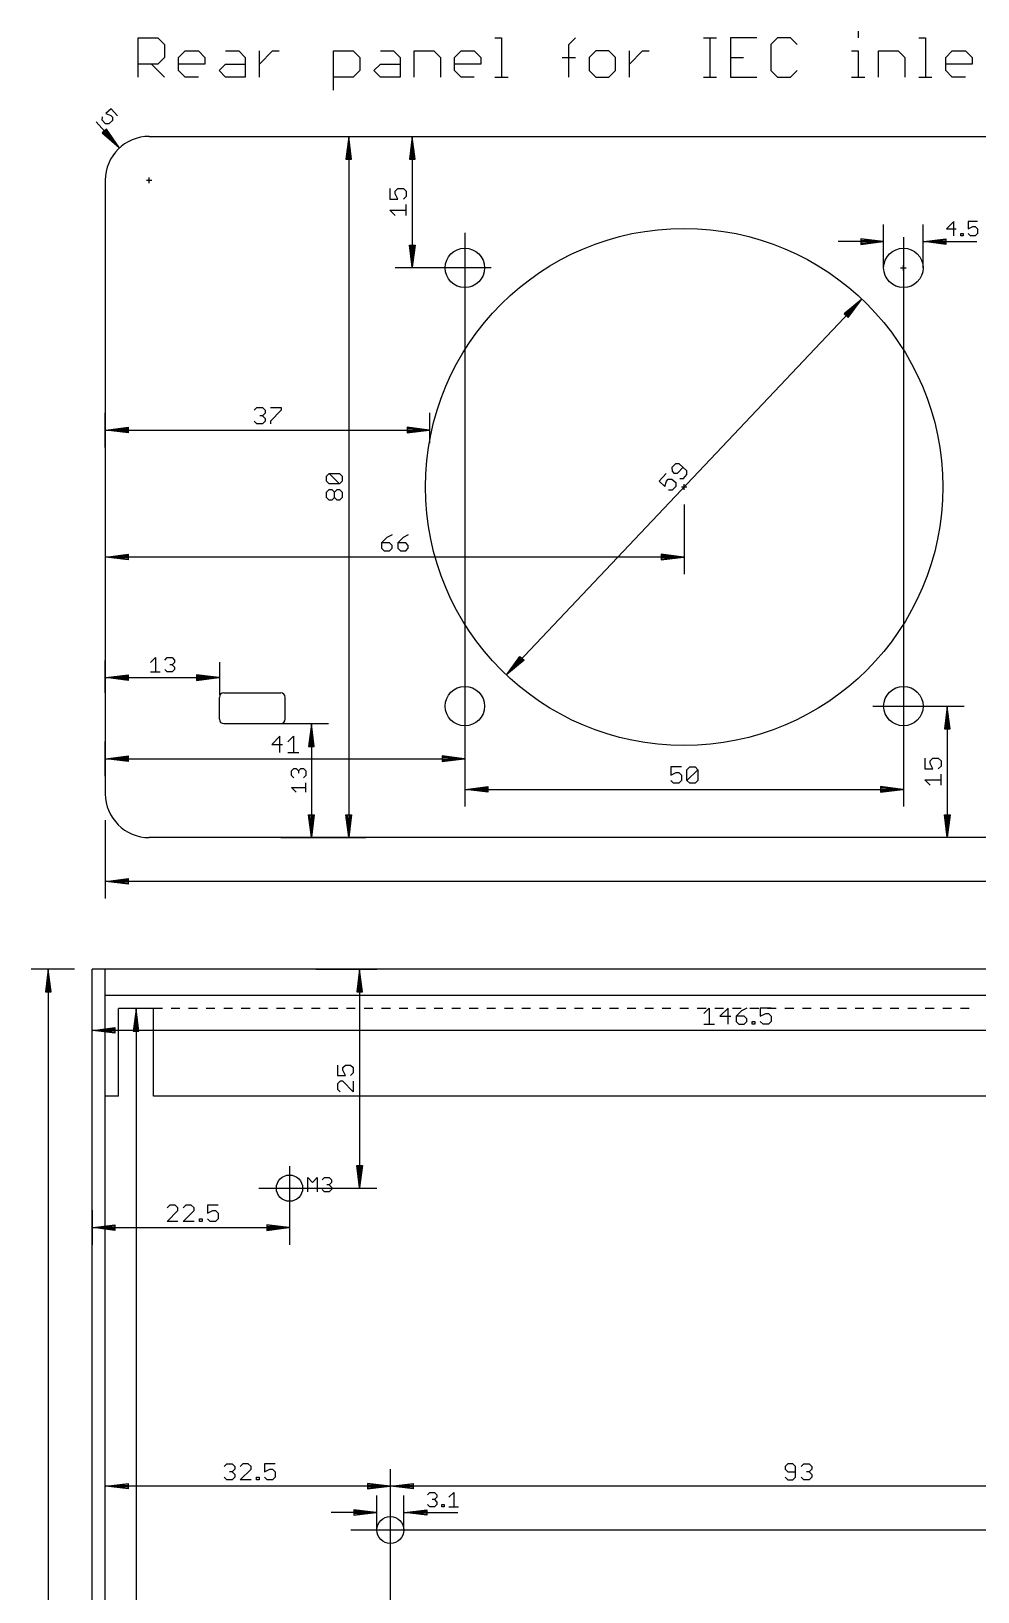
# Model space of a CAD drawing. Extents: x -16 to 648, y -52 to 442.
# Drawn here: x -8.4 to 99.5, y 263.9 to 442 of the extents above; entities that cross this region are included whole.
import ezdxf

# ---------------------------------------------------------------- set-up
doc = ezdxf.new("R2010")
doc.units = 0
for name, color, linetype in [('138', 213, 'CONTINUOUS'), ('140', 1, 'CONTINUOUS'), ('20', 7, 'CONTINUOUS'), ('47', 2, 'CONTINUOUS')]:
    doc.layers.add(name, color=color, linetype=linetype)

msp = doc.modelspace()

# ---------------------------------------------------------------- linework, layer by layer
at = {"layer": '138'}
msp.add_circle((32.5, 271), 1.55, dxfattribs=at)
at = {"layer": '140'}
msp.add_circle((21, 310), 1.5, dxfattribs=at)
at = {"layer": '20'}
for p, q in [((5, 430), (285, 430)), ((0, 425), (0, 355)), ((13, 363.5), (13, 366)), ((13.5, 366.5), (20, 366.5)), ((20.5, 363.5), (20.5, 366)), ((13.5, 363), (20, 363)), ((285, 350), (5, 350)), ((-1.5, 97), (-1.5, 335)), ((0, 335), (-1.5, 335)), ((0, 111.5), (0, 335)), ((290, 335), (0, 335)), ((290, 332), (0, 332)), ((5.5, 330.5), (1.5, 330.5)), ((1.5, 320.5), (1.5, 330.5)), ((5.5, 320.5), (5.5, 330.5)), ((6.5, 330.5), (5.5, 330.5)), ((8.5, 330.5), (7.5, 330.5)), ((10.5, 330.5), (9.5, 330.5)), ((12.5, 330.5), (11.5, 330.5)), ((14.5, 330.5), (13.5, 330.5)), ((16.5, 330.5), (15.5, 330.5)), ((18.5, 330.5), (17.5, 330.5)), ((20.5, 330.5), (19.5, 330.5)), ((22.5, 330.5), (21.5, 330.5)), ((24.5, 330.5), (23.5, 330.5)), ((26.5, 330.5), (25.5, 330.5)), ((28.5, 330.5), (27.5, 330.5)), ((30.5, 330.5), (29.5, 330.5)), ((32.5, 330.5), (31.5, 330.5)), ((34.5, 330.5), (33.5, 330.5)), ((36.5, 330.5), (35.5, 330.5)), ((38.5, 330.5), (37.5, 330.5)), ((40.5, 330.5), (39.5, 330.5)), ((42.5, 330.5), (41.5, 330.5)), ((44.5, 330.5), (43.5, 330.5)), ((46.5, 330.5), (45.5, 330.5)), ((48.5, 330.5), (47.5, 330.5)), ((50.5, 330.5), (49.5, 330.5)), ((52.5, 330.5), (51.5, 330.5)), ((54.5, 330.5), (53.5, 330.5)), ((56.5, 330.5), (55.5, 330.5)), ((58.5, 330.5), (57.5, 330.5)), ((60.5, 330.5), (59.5, 330.5)), ((62.5, 330.5), (61.5, 330.5)), ((64.5, 330.5), (63.5, 330.5)), ((66.5, 330.5), (65.5, 330.5)), ((68.5, 330.5), (67.5, 330.5)), ((70.5, 330.5), (69.5, 330.5)), ((72.5, 330.5), (71.5, 330.5)), ((74.5, 330.5), (73.5, 330.5)), ((76.5, 330.5), (75.5, 330.5)), ((78.5, 330.5), (77.5, 330.5)), ((80.5, 330.5), (79.5, 330.5)), ((82.5, 330.5), (81.5, 330.5)), ((84.5, 330.5), (83.5, 330.5)), ((86.5, 330.5), (85.5, 330.5)), ((88.5, 330.5), (87.5, 330.5)), ((90.5, 330.5), (89.5, 330.5)), ((92.5, 330.5), (91.5, 330.5)), ((94.5, 330.5), (93.5, 330.5)), ((96.5, 330.5), (95.5, 330.5)), ((98.5, 330.5), (97.5, 330.5)), ((1.5, 320.5), (0, 320.5)), ((284.5, 320.5), (5.5, 320.5))]:
    msp.add_line(p, q, dxfattribs=at)
for centre, radius in [((66, 390), 29.5), ((41, 415), 2.25), ((91, 415), 2.25), ((41, 365), 2.25), ((91, 365), 2.25)]:
    msp.add_circle(centre, radius, dxfattribs=at)
for centre, radius, start, end in [((5, 425), 5, 90, 180), ((13.5, 366), 0.5, 90, 180), ((20, 366), 0.5, 0, 90), ((13.5, 363.5), 0.5, 180, 270), ((20, 363.5), 0.5, 270, 0), ((5, 355), 5, 180, 270)]:
    msp.add_arc(centre, radius, start, end, dxfattribs=at)
at = {"layer": '47'}
for p, q in [((85.8395, 441.9991), (85.8395, 441.2498)), ((3.754, 436.754), (3.754, 441.2498)), ((3.754, 441.2498), (6.0019, 441.2498)), ((6.0019, 441.2498), (6.7512, 440.5005)), ((6.7512, 440.5005), (6.7512, 439.0019)), ((44.4221, 441.2498), (45.1714, 441.2498)), ((45.1714, 441.2498), (45.1714, 436.754)), ((52.8446, 440.5005), (53.5939, 441.2498)), ((52.8446, 436.754), (52.8446, 440.5005)), ((68.2091, 441.2498), (69.7077, 441.2498)), ((68.9584, 436.754), (68.9584, 441.2498)), ((74.2756, 441.2498), (71.2784, 441.2498)), ((71.2784, 441.2498), (71.2784, 436.754)), ((76.6316, 441.2498), (75.8823, 440.5005)), ((75.8823, 440.5005), (75.8823, 437.5033)), ((78.1302, 441.2498), (76.6316, 441.2498)), ((78.8795, 440.5005), (78.1302, 441.2498)), ((92.7634, 441.2498), (93.5127, 441.2498)), ((93.5127, 441.2498), (93.5127, 436.754)), ((6.0019, 438.2526), (3.754, 438.2526)), ((5.2526, 438.2526), (6.7512, 436.754)), ((6.7512, 439.0019), (6.0019, 438.2526)), ((8.3579, 439.0019), (9.1072, 439.7512)), ((8.3579, 437.5033), (8.3579, 439.0019)), ((11.3552, 438.2526), (8.3579, 438.2526)), ((9.1072, 439.7512), (10.6059, 439.7512)), ((10.6059, 439.7512), (11.3552, 439.0019)), ((11.3552, 439.0019), (11.3552, 438.2526)), ((12.9619, 437.5033), (13.7112, 438.2526)), ((13.7112, 439.7512), (15.2098, 439.7512)), ((13.7112, 438.2526), (15.9591, 438.2526)), ((15.2098, 439.7512), (15.9591, 439.0019)), ((15.9591, 439.0019), (15.9591, 436.754)), ((17.5658, 436.754), (17.5658, 439.7512)), ((17.5658, 438.2526), (19.0644, 439.7512)), ((19.0644, 439.7512), (19.8137, 439.7512)), ((26.0063, 435.2554), (26.0063, 439.7512)), ((26.0063, 439.7512), (28.2543, 439.7512)), ((28.2543, 439.7512), (29.0036, 439.0019)), ((29.0036, 439.0019), (29.0036, 437.5033)), ((30.6103, 437.5033), (31.3596, 438.2526)), ((31.3596, 439.7512), (32.8582, 439.7512)), ((31.3596, 438.2526), (33.6075, 438.2526)), ((32.8582, 439.7512), (33.6075, 439.0019)), ((33.6075, 439.0019), (33.6075, 436.754)), ((35.2142, 436.754), (35.2142, 439.7512)), ((35.2142, 439.7512), (37.4621, 439.7512)), ((37.4621, 439.7512), (38.2114, 439.0019)), ((38.2114, 439.0019), (38.2114, 436.754)), ((39.8182, 439.0019), (40.5675, 439.7512)), ((39.8182, 437.5033), (39.8182, 439.0019)), ((42.8154, 438.2526), (39.8182, 438.2526)), ((40.5675, 439.7512), (42.0661, 439.7512)), ((42.0661, 439.7512), (42.8154, 439.0019)), ((42.8154, 439.0019), (42.8154, 438.2526)), ((52.0953, 439.0019), (53.5939, 439.0019)), ((55.9139, 439.7512), (55.1646, 439.0019)), ((55.1646, 439.0019), (55.1646, 437.5033)), ((57.4125, 439.7512), (55.9139, 439.7512)), ((58.1618, 439.0019), (57.4125, 439.7512)), ((58.1618, 437.5033), (58.1618, 439.0019)), ((59.7685, 436.754), (59.7685, 439.7512)), ((59.7685, 438.2526), (61.2671, 439.7512)), ((61.2671, 439.7512), (62.0164, 439.7512)), ((71.2784, 439.0019), (72.777, 439.0019)), ((85.0902, 439.7512), (85.8395, 439.7512)), ((85.8395, 439.7512), (85.8395, 436.754)), ((88.1595, 436.754), (88.1595, 439.7512)), ((88.1595, 439.7512), (90.4074, 439.7512)), ((90.4074, 439.7512), (91.1567, 439.0019)), ((91.1567, 439.0019), (91.1567, 436.754)), ((95.8327, 439.0019), (96.582, 439.7512)), ((95.8327, 437.5033), (95.8327, 439.0019)), ((98.8299, 438.2526), (95.8327, 438.2526)), ((96.582, 439.7512), (98.0806, 439.7512)), ((98.0806, 439.7512), (98.8299, 439.0019)), ((98.8299, 439.0019), (98.8299, 438.2526)), ((9.1072, 436.754), (8.3579, 437.5033)), ((10.6059, 436.754), (9.1072, 436.754)), ((13.7112, 436.754), (12.9619, 437.5033)), ((15.9591, 436.754), (13.7112, 436.754)), ((28.2543, 436.754), (26.0063, 436.754)), ((29.0036, 437.5033), (28.2543, 436.754)), ((31.3596, 436.754), (30.6103, 437.5033)), ((33.6075, 436.754), (31.3596, 436.754)), ((40.5675, 436.754), (39.8182, 437.5033)), ((42.0661, 436.754), (40.5675, 436.754)), ((44.4221, 436.754), (45.9207, 436.754)), ((55.1646, 437.5033), (55.9139, 436.754)), ((55.9139, 436.754), (57.4125, 436.754)), ((57.4125, 436.754), (58.1618, 437.5033)), ((68.2091, 436.754), (69.7077, 436.754)), ((71.2784, 436.754), (74.2756, 436.754)), ((75.8823, 437.5033), (76.6316, 436.754)), ((76.6316, 436.754), (78.1302, 436.754)), ((78.1302, 436.754), (78.8795, 437.5033)), ((85.0902, 436.754), (86.5888, 436.754)), ((92.7634, 436.754), (94.262, 436.754)), ((96.582, 436.754), (95.8327, 437.5033)), ((98.0806, 436.754), (96.582, 436.754)), ((0.6751, 433.1434), (0.0735, 432.5959)), ((1.4051, 432.3412), (0.6751, 433.1434)), ((1.5929, 428.7478), (-1.061, 431.6671)), ((-0.3457, 431.8479), (-0.3277, 432.2309)), ((0.0193, 431.4468), (-0.3457, 431.8479)), ((0.4023, 431.4287), (0.0193, 431.4468)), ((0.0735, 432.5959), (0.639, 432.3773)), ((0.8034, 431.7937), (0.4023, 431.4287)), ((0.639, 432.3773), (0.8215, 432.1768)), ((0.8215, 432.1768), (0.8034, 431.7937)), ((0.1239, 430.8383), (-0.3485, 430.4088)), ((-0.3485, 430.4088), (1.5929, 428.7478)), ((-0.3047, 430.4487), (1.5929, 428.7478)), ((-0.2085, 430.5361), (1.5929, 428.7478)), ((1.5929, 428.7478), (-0.0161, 430.711)), ((1.5929, 428.7478), (0.0801, 430.7984)), ((1.5929, 428.7478), (0.1239, 430.8383)), ((19.5, 430), (29.7, 430)), ((27.75, 429.935), (27.4308, 427.4)), ((27.75, 429.935), (27.49, 427.4)), ((27.75, 429.935), (27.62, 427.4)), ((27.75, 429.935), (27.75, 350.065)), ((28.0692, 427.4), (27.75, 429.935)), ((27.88, 427.4), (27.75, 429.935)), ((28.01, 427.4), (27.75, 429.935)), ((32, 430), (36.95, 430)), ((35, 429.935), (34.6808, 427.4)), ((35, 429.935), (34.74, 427.4)), ((35, 429.935), (34.87, 427.4)), ((35, 429.935), (35, 415.065)), ((35.3192, 427.4), (35, 429.935)), ((35.13, 427.4), (35, 429.935)), ((35.26, 427.4), (35, 429.935)), ((27.4308, 427.4), (28.0692, 427.4)), ((34.6808, 427.4), (35.3192, 427.4)), ((4.6808, 425), (5.3192, 425)), ((5, 424.6808), (5, 425.3192)), ((32.4446, 424.0573), (32.4446, 422.8245)), ((33.061, 423.7491), (33.3692, 424.0573)), ((33.3692, 424.0573), (33.9856, 424.0573)), ((33.9856, 424.0573), (34.2938, 423.7491)), ((32.4446, 422.8245), (33.3692, 422.8245)), ((33.061, 423.4409), (33.061, 423.7491)), ((33.3692, 422.8245), (33.061, 423.4409)), ((34.2938, 423.1327), (33.9856, 422.8245)), ((34.2938, 423.7491), (34.2938, 423.1327)), ((34.2938, 420.9829), (34.2938, 422.2157)), ((33.061, 420.9829), (32.4446, 421.5993)), ((32.4446, 421.5993), (34.2938, 421.5993)), ((96.7397, 420.2777), (95.9262, 419.4642)), ((96.7397, 418.6507), (96.7397, 420.2777)), ((99.4666, 420.2777), (98.3819, 420.2777)), ((98.3819, 420.2777), (98.3819, 419.4642)), ((41, 419), (41, 357.05)), ((88.75, 415), (88.75, 419.95)), ((91, 418.5), (91, 353.55)), ((93.25, 415), (93.25, 419.95)), ((95.9262, 419.4642), (97.0109, 419.4642)), ((97.5634, 418.6507), (97.5634, 418.9219)), ((97.5634, 418.9219), (97.8345, 418.9219)), ((97.8345, 418.6507), (97.5634, 418.6507)), ((97.8345, 418.9219), (97.8345, 418.6507)), ((98.3819, 419.4642), (98.9243, 419.7354)), ((98.6531, 418.6507), (98.3819, 418.9219)), ((99.1954, 418.6507), (98.6531, 418.6507)), ((98.9243, 419.7354), (99.1954, 419.7354)), ((99.1954, 419.7354), (99.4666, 419.4642)), ((99.4666, 418.9219), (99.1954, 418.6507)), ((99.4666, 419.4642), (99.4666, 418.9219)), ((35, 415.065), (34.6808, 417.6)), ((34.6808, 417.6), (35.3192, 417.6)), ((35, 415.065), (34.74, 417.6)), ((35, 415.065), (34.87, 417.6)), ((35.3192, 417.6), (35, 415.065)), ((35.13, 417.6), (35, 415.065)), ((35.26, 417.6), (35, 415.065)), ((88.685, 418), (83.55, 418)), ((88.685, 418), (86.15, 418.3192)), ((86.15, 418.3192), (86.15, 417.6808)), ((88.685, 418), (86.15, 418.26)), ((88.685, 418), (86.15, 418.13)), ((86.15, 417.6808), (88.685, 418)), ((86.15, 417.87), (88.685, 418)), ((86.15, 417.74), (88.685, 418)), ((93.315, 418), (95.85, 418.3192)), ((93.315, 418), (95.85, 418.26)), ((93.315, 418), (95.85, 418.13)), ((93.315, 418), (99.3846, 418)), ((95.85, 417.6808), (93.315, 418)), ((95.85, 417.87), (93.315, 418)), ((95.85, 417.74), (93.315, 418)), ((95.85, 418.3192), (95.85, 417.6808)), ((44, 415), (33.05, 415)), ((90.6808, 415), (91.3192, 415)), ((91, 414.6808), (91, 415.3192)), ((45.7723, 368.6164), (86.2277, 411.3836)), ((86.2277, 411.3836), (84.2538, 409.7614)), ((86.2277, 411.3836), (84.2968, 409.7207)), ((86.2277, 411.3836), (84.3912, 409.6313)), ((84.5801, 409.4527), (86.2277, 411.3836)), ((84.6746, 409.3633), (86.2277, 411.3836)), ((84.7176, 409.3226), (86.2277, 411.3836)), ((86.2724, 411.4308), (86.2724, 411.4308)), ((84.2538, 409.7614), (84.7176, 409.3226)), ((16.9829, 398.7472), (17.2911, 399.0554)), ((17.2911, 399.0554), (17.9075, 399.0554)), ((17.9075, 399.0554), (18.2157, 398.7472)), ((18.8245, 399.0554), (20.0573, 399.0554)), ((20.0573, 399.0554), (20.0573, 398.7472)), ((0, 394.5), (0, 398.45)), ((17.2911, 397.2062), (16.9829, 397.5144)), ((17.9075, 397.2062), (17.2911, 397.2062)), ((17.9075, 398.1308), (17.5993, 398.1308)), ((18.2157, 398.439), (17.9075, 398.1308)), ((17.9075, 398.1308), (18.2157, 397.8226)), ((18.2157, 397.5144), (17.9075, 397.2062)), ((18.2157, 398.7472), (18.2157, 398.439)), ((18.2157, 397.8226), (18.2157, 397.5144)), ((20.0573, 398.7472), (18.8245, 397.5144)), ((18.8245, 397.5144), (18.8245, 397.2062)), ((37, 395), (37, 398.45)), ((0.065, 396.5), (2.6, 396.8192)), ((0.065, 396.5), (2.6, 396.76)), ((0.065, 396.5), (2.6, 396.63)), ((0.065, 396.5), (36.935, 396.5)), ((2.6, 396.1808), (0.065, 396.5)), ((2.6, 396.37), (0.065, 396.5)), ((2.6, 396.24), (0.065, 396.5)), ((2.6, 396.8192), (2.6, 396.1808)), ((36.935, 396.5), (34.4, 396.8192)), ((34.4, 396.8192), (34.4, 396.1808)), ((36.935, 396.5), (34.4, 396.76)), ((36.935, 396.5), (34.4, 396.63)), ((34.4, 396.1808), (36.935, 396.5)), ((34.4, 396.37), (36.935, 396.5)), ((34.4, 396.24), (36.935, 396.5)), ((65.0199, 392.6461), (64.608, 392.2105)), ((64.608, 392.2105), (64.6199, 391.7868)), ((64.6199, 391.7868), (64.8377, 391.5809)), ((65.4436, 392.6579), (65.0199, 392.6461)), ((65.2614, 391.5927), (65.8792, 392.246)), ((66.3147, 391.8342), (65.4436, 392.6579)), ((66.3265, 391.4105), (66.3147, 391.8342)), ((25.2201, 391.2491), (25.5198, 391.5488)), ((25.2201, 390.6496), (25.2201, 391.2491)), ((25.5198, 390.3499), (25.2201, 390.6496)), ((25.5198, 391.5488), (26.7187, 391.5488)), ((26.7187, 390.3499), (25.5198, 391.5488)), ((26.7187, 390.3499), (25.5198, 390.3499)), ((26.7187, 391.5488), (27.0184, 391.2491)), ((27.0184, 390.6496), (26.7187, 390.3499)), ((27.0184, 391.2491), (27.0184, 390.6496)), ((63.9605, 391.5258), (63.1368, 390.6547)), ((63.1368, 390.6547), (63.7901, 390.0369)), ((63.7901, 390.0369), (63.9842, 390.6784)), ((63.9842, 390.6784), (64.1901, 390.8962)), ((64.1901, 390.8962), (64.6138, 390.908)), ((64.6138, 390.908), (65.0494, 390.4961)), ((65.0612, 390.0724), (64.6494, 389.6369)), ((64.8377, 391.5809), (65.2614, 391.5927)), ((65.0494, 390.4961), (65.0612, 390.0724)), ((65.491, 390.9631), (65.9147, 390.9749)), ((65.6808, 390), (66.3192, 390)), ((65.9147, 390.9749), (66.3265, 391.4105)), ((66, 389.6808), (66, 390.3192)), ((25.2201, 389.4075), (25.5198, 389.7072)), ((25.2201, 388.8081), (25.2201, 389.4075)), ((25.5198, 388.5083), (25.2201, 388.8081)), ((25.5198, 389.7072), (25.8195, 389.7072)), ((25.8195, 388.5083), (25.5198, 388.5083)), ((25.8195, 389.7072), (26.1192, 389.4075)), ((26.1192, 388.8081), (25.8195, 388.5083)), ((26.1192, 389.4075), (26.419, 389.7072)), ((26.1192, 388.8081), (26.1192, 389.4075)), ((26.419, 388.5083), (26.1192, 388.8081)), ((26.419, 389.7072), (26.7187, 389.7072)), ((26.7187, 388.5083), (26.419, 388.5083)), ((26.7187, 389.7072), (27.0184, 389.4075)), ((27.0184, 388.8081), (26.7187, 388.5083)), ((27.0184, 389.4075), (27.0184, 388.8081)), ((64.6494, 389.6369), (64.2256, 389.625)), ((0, 387.5), (0, 380.05)), ((66, 388), (66, 380.05)), ((32.1078, 384.2302), (31.5083, 383.6308)), ((31.5083, 383.6308), (31.5083, 383.0313)), ((32.4075, 383.6308), (31.5083, 383.6308)), ((31.5083, 383.0313), (31.8081, 382.7316)), ((32.7072, 384.5299), (32.1078, 384.2302)), ((32.7072, 383.331), (32.4075, 383.6308)), ((32.4075, 382.7316), (32.7072, 383.0313)), ((32.7072, 383.0313), (32.7072, 383.331)), ((33.9494, 384.2302), (33.3499, 383.6308)), ((33.3499, 383.6308), (33.3499, 383.0313)), ((34.2491, 383.6308), (33.3499, 383.6308)), ((33.3499, 383.0313), (33.6496, 382.7316)), ((34.5488, 384.5299), (33.9494, 384.2302)), ((34.5488, 383.331), (34.2491, 383.6308)), ((34.2491, 382.7316), (34.5488, 383.0313)), ((34.5488, 383.0313), (34.5488, 383.331)), ((0.065, 382), (2.6, 382.3192)), ((0.065, 382), (2.6, 382.26)), ((0.065, 382), (2.6, 382.13)), ((65.935, 382), (0.065, 382)), ((2.6, 381.6808), (0.065, 382)), ((2.6, 381.87), (0.065, 382)), ((2.6, 381.74), (0.065, 382)), ((2.6, 382.3192), (2.6, 381.6808)), ((31.8081, 382.7316), (32.4075, 382.7316)), ((33.6496, 382.7316), (34.2491, 382.7316)), ((65.935, 382), (63.4, 382.3192)), ((63.4, 382.3192), (63.4, 381.6808)), ((65.935, 382), (63.4, 382.26)), ((65.935, 382), (63.4, 382.13)), ((63.4, 381.6808), (65.935, 382)), ((63.4, 381.87), (65.935, 382)), ((63.4, 381.74), (65.935, 382)), ((5.1615, 369.9854), (5.7038, 370.5277)), ((5.7038, 370.5277), (5.7038, 368.9007)), ((6.7986, 370.2565), (7.0698, 370.5277)), ((7.0698, 370.5277), (7.6121, 370.5277)), ((7.6121, 370.5277), (7.8833, 370.2565)), ((45.7723, 368.6164), (47.2824, 370.6774)), ((45.7723, 368.6164), (47.3254, 370.6367)), ((45.7723, 368.6164), (47.4199, 370.5473)), ((47.6088, 370.3687), (45.7723, 368.6164)), ((47.2824, 370.6774), (47.7462, 370.2386)), ((0, 366.5), (0, 370.2)), ((0.065, 368.25), (2.6, 368.5692)), ((2.6, 368.5692), (2.6, 367.9308)), ((5.1615, 368.9007), (6.2461, 368.9007)), ((7.0698, 368.9007), (6.7986, 369.1719)), ((7.6121, 368.9007), (7.0698, 368.9007)), ((7.6121, 369.7142), (7.3409, 369.7142)), ((7.8833, 369.9854), (7.6121, 369.7142)), ((7.6121, 369.7142), (7.8833, 369.443)), ((7.8833, 369.1719), (7.6121, 368.9007)), ((7.8833, 370.2565), (7.8833, 369.9854)), ((7.8833, 369.443), (7.8833, 369.1719)), ((12.935, 368.25), (10.4, 368.5692)), ((10.4, 368.5692), (10.4, 367.9308)), ((13, 370), (13, 366.3)), ((45.7276, 368.5692), (45.7276, 368.5692)), ((47.7032, 370.2793), (45.7723, 368.6164)), ((47.7462, 370.2386), (45.7723, 368.6164)), ((0.065, 368.25), (2.6, 368.51)), ((0.065, 368.25), (2.6, 368.38)), ((0.065, 368.25), (12.935, 368.25)), ((2.6, 367.9308), (0.065, 368.25)), ((2.6, 368.12), (0.065, 368.25)), ((2.6, 367.99), (0.065, 368.25)), ((12.935, 368.25), (10.4, 368.51)), ((12.935, 368.25), (10.4, 368.38)), ((10.4, 367.9308), (12.935, 368.25)), ((10.4, 368.12), (12.935, 368.25)), ((10.4, 367.99), (12.935, 368.25)), ((87.5, 365), (97.95, 365)), ((96, 364.935), (95.6808, 362.4)), ((96, 364.935), (95.74, 362.4)), ((96, 364.935), (95.87, 362.4)), ((96, 364.935), (96, 350.065)), ((96.3192, 362.4), (96, 364.935)), ((96.13, 362.4), (96, 364.935)), ((96.26, 362.4), (96, 364.935)), ((19.9075, 361.5554), (18.9829, 360.6308)), ((19.25, 363), (25.45, 363)), ((19.9075, 359.7062), (19.9075, 361.5554)), ((20.8245, 360.939), (21.4409, 361.5554)), ((21.4409, 361.5554), (21.4409, 359.7062)), ((23.5, 362.935), (23.1808, 360.4)), ((23.5, 362.935), (23.24, 360.4)), ((23.5, 362.935), (23.37, 360.4)), ((23.5, 362.935), (23.5, 350.065)), ((23.8192, 360.4), (23.5, 362.935)), ((23.63, 360.4), (23.5, 362.935)), ((23.76, 360.4), (23.5, 362.935)), ((95.6808, 362.4), (96.3192, 362.4)), ((0, 357), (0, 360.95)), ((18.9829, 360.6308), (20.2157, 360.6308)), ((20.8245, 359.7062), (22.0573, 359.7062)), ((23.1808, 360.4), (23.8192, 360.4)), ((0.065, 359), (2.6, 359.3192)), ((0.065, 359), (2.6, 359.26)), ((0.065, 359), (2.6, 359.13)), ((0.065, 359), (40.935, 359)), ((2.6, 358.6808), (0.065, 359)), ((2.6, 358.87), (0.065, 359)), ((2.6, 358.74), (0.065, 359)), ((2.6, 359.3192), (2.6, 358.6808)), ((21.2223, 357.6121), (21.4935, 357.8833)), ((21.4935, 357.8833), (21.7646, 357.8833)), ((21.7646, 357.8833), (22.0358, 357.6121)), ((22.0358, 357.6121), (22.307, 357.8833)), ((22.307, 357.8833), (22.5781, 357.8833)), ((22.5781, 357.8833), (22.8493, 357.6121)), ((40.935, 359), (38.4, 359.3192)), ((38.4, 359.3192), (38.4, 358.6808)), ((40.935, 359), (38.4, 359.26)), ((40.935, 359), (38.4, 359.13)), ((38.4, 358.6808), (40.935, 359)), ((38.4, 358.87), (40.935, 359)), ((38.4, 358.74), (40.935, 359)), ((65.7157, 358.0554), (64.4829, 358.0554)), ((64.4829, 358.0554), (64.4829, 357.1308)), ((66.3245, 357.7472), (66.6327, 358.0554)), ((66.6327, 358.0554), (67.2491, 358.0554)), ((67.2491, 358.0554), (67.5573, 357.7472)), ((93.4446, 359.0573), (93.4446, 357.8245)), ((94.061, 358.7491), (94.3692, 359.0573)), ((94.061, 358.4409), (94.061, 358.7491)), ((94.3692, 357.8245), (94.061, 358.4409)), ((94.3692, 359.0573), (94.9856, 359.0573)), ((94.9856, 359.0573), (95.2938, 358.7491)), ((95.2938, 358.1327), (94.9856, 357.8245)), ((95.2938, 358.7491), (95.2938, 358.1327)), ((21.2223, 357.0698), (21.2223, 357.6121)), ((21.4935, 356.7986), (21.2223, 357.0698)), ((22.0358, 357.6121), (22.0358, 357.3409)), ((22.8493, 357.0698), (22.5781, 356.7986)), ((22.8493, 357.6121), (22.8493, 357.0698)), ((22.8493, 355.1615), (22.8493, 356.2461)), ((41, 357), (41, 353.55)), ((64.4829, 357.1308), (65.0993, 357.439)), ((64.7911, 356.2062), (64.4829, 356.5144)), ((65.4075, 356.2062), (64.7911, 356.2062)), ((65.0993, 357.439), (65.4075, 357.439)), ((65.4075, 357.439), (65.7157, 357.1308)), ((65.7157, 356.5144), (65.4075, 356.2062)), ((65.7157, 357.1308), (65.7157, 356.5144)), ((66.3245, 356.5144), (66.3245, 357.7472)), ((66.3245, 356.5144), (67.5573, 357.7472)), ((66.6327, 356.2062), (66.3245, 356.5144)), ((67.2491, 356.2062), (66.6327, 356.2062)), ((67.5573, 356.5144), (67.2491, 356.2062)), ((67.5573, 357.7472), (67.5573, 356.5144)), ((93.4446, 357.8245), (94.3692, 357.8245)), ((94.061, 355.9829), (93.4446, 356.5993)), ((93.4446, 356.5993), (95.2938, 356.5993)), ((95.2938, 355.9829), (95.2938, 357.2157)), ((21.7646, 355.1615), (21.2223, 355.7038)), ((21.2223, 355.7038), (22.8493, 355.7038)), ((41.065, 355.5), (43.6, 355.8192)), ((41.065, 355.5), (43.6, 355.76)), ((41.065, 355.5), (43.6, 355.63)), ((41.065, 355.5), (90.935, 355.5)), ((43.6, 355.1808), (41.065, 355.5)), ((43.6, 355.37), (41.065, 355.5)), ((43.6, 355.24), (41.065, 355.5)), ((43.6, 355.8192), (43.6, 355.1808)), ((90.935, 355.5), (88.4, 355.8192)), ((88.4, 355.8192), (88.4, 355.1808)), ((90.935, 355.5), (88.4, 355.76)), ((90.935, 355.5), (88.4, 355.63)), ((88.4, 355.1808), (90.935, 355.5)), ((88.4, 355.37), (90.935, 355.5)), ((88.4, 355.24), (90.935, 355.5)), ((23.5, 350.065), (23.1808, 352.6)), ((23.1808, 352.6), (23.8192, 352.6)), ((23.5, 350.065), (23.24, 352.6)), ((23.5, 350.065), (23.37, 352.6)), ((23.8192, 352.6), (23.5, 350.065)), ((23.63, 352.6), (23.5, 350.065)), ((23.76, 352.6), (23.5, 350.065)), ((27.75, 350.065), (27.4308, 352.6)), ((27.4308, 352.6), (28.0692, 352.6)), ((27.75, 350.065), (27.49, 352.6)), ((27.75, 350.065), (27.62, 352.6)), ((28.0692, 352.6), (27.75, 350.065)), ((27.88, 352.6), (27.75, 350.065)), ((28.01, 352.6), (27.75, 350.065)), ((96, 350.065), (95.6808, 352.6)), ((95.6808, 352.6), (96.3192, 352.6)), ((96, 350.065), (95.74, 352.6)), ((96, 350.065), (95.87, 352.6)), ((96.3192, 352.6), (96, 350.065)), ((96.13, 352.6), (96, 350.065)), ((96.26, 352.6), (96, 350.065)), ((0, 352), (0, 343.05)), ((20, 350), (29.7, 350)), ((21.5, 350), (25.45, 350)), ((96.5, 350), (94.05, 350)), ((0.065, 345), (2.6, 345.3192)), ((0.065, 345), (2.6, 345.26)), ((0.065, 345), (2.6, 345.13)), ((289.935, 345), (0.065, 345)), ((2.6, 344.6808), (0.065, 345)), ((2.6, 344.87), (0.065, 345)), ((2.6, 344.74), (0.065, 345)), ((2.6, 345.3192), (2.6, 344.6808)), ((-3.5, 335), (-8.45, 335)), ((-6.5, 334.935), (-6.8192, 332.4)), ((-6.5, 334.935), (-6.76, 332.4)), ((-6.5, 334.935), (-6.63, 332.4)), ((-6.5, 334.935), (-6.5, 97.065)), ((-6.1808, 332.4), (-6.5, 334.935)), ((-6.37, 332.4), (-6.5, 334.935)), ((-6.24, 332.4), (-6.5, 334.935)), ((24, 335), (30.95, 335)), ((29, 334.935), (28.6808, 332.4)), ((29, 334.935), (28.74, 332.4)), ((29, 334.935), (28.87, 332.4)), ((29, 334.935), (29, 310.065)), ((29.3192, 332.4), (29, 334.935)), ((29.13, 332.4), (29, 334.935)), ((29.26, 332.4), (29, 334.935)), ((-6.8192, 332.4), (-6.1808, 332.4)), ((28.6808, 332.4), (29.3192, 332.4)), ((-1.5, 320), (-1.5, 329.95)), ((3.5, 330.435), (3.1808, 327.9)), ((3.5, 330.435), (3.24, 327.9)), ((3.5, 330.435), (3.37, 327.9)), ((3.5, 330.5), (3.5, 330.5)), ((3.5, 330.435), (3.5, 101.565)), ((3.8192, 327.9), (3.5, 330.435)), ((3.63, 327.9), (3.5, 330.435)), ((3.76, 327.9), (3.5, 330.435)), ((68.2425, 329.939), (68.8589, 330.5554)), ((68.8589, 330.5554), (68.8589, 328.7062)), ((71.0086, 330.5554), (70.084, 329.6308)), ((70.084, 329.6308), (71.3168, 329.6308)), ((71.0086, 328.7062), (71.0086, 330.5554)), ((72.542, 330.2472), (71.9256, 329.6308)), ((71.9256, 329.6308), (71.9256, 329.0144)), ((72.8502, 329.6308), (71.9256, 329.6308)), ((73.1584, 330.5554), (72.542, 330.2472)), ((73.1584, 329.3226), (72.8502, 329.6308)), ((75.9207, 330.5554), (74.688, 330.5554)), ((74.688, 330.5554), (74.688, 329.6308)), ((74.688, 329.6308), (75.3044, 329.939)), ((75.3044, 329.939), (75.6125, 329.939)), ((75.6125, 329.939), (75.9207, 329.6308)), ((75.9207, 329.6308), (75.9207, 329.0144)), ((-1.435, 328), (1.1, 328.3192)), ((-1.435, 328), (1.1, 328.26)), ((-1.435, 328), (1.1, 328.13)), ((144.935, 328), (-1.435, 328)), ((1.1, 327.6808), (-1.435, 328)), ((1.1, 327.87), (-1.435, 328)), ((1.1, 327.74), (-1.435, 328)), ((1.1, 328.3192), (1.1, 327.6808)), ((3.1808, 327.9), (3.8192, 327.9)), ((68.2425, 328.7062), (69.4752, 328.7062)), ((71.9256, 329.0144), (72.2338, 328.7062)), ((72.2338, 328.7062), (72.8502, 328.7062)), ((72.8502, 328.7062), (73.1584, 329.0144)), ((73.1584, 329.0144), (73.1584, 329.3226)), ((73.7672, 328.7062), (73.7672, 329.0144)), ((73.7672, 329.0144), (74.0754, 329.0144)), ((74.0754, 328.7062), (73.7672, 328.7062)), ((74.0754, 329.0144), (74.0754, 328.7062)), ((74.9962, 328.7062), (74.688, 329.0144)), ((75.6125, 328.7062), (74.9962, 328.7062)), ((75.9207, 329.0144), (75.6125, 328.7062)), ((26.4701, 324.0488), (26.4701, 322.8499)), ((26.4701, 322.8499), (27.3692, 322.8499)), ((27.0695, 323.7491), (27.3692, 324.0488)), ((27.0695, 323.4494), (27.0695, 323.7491)), ((27.3692, 322.8499), (27.0695, 323.4494)), ((27.3692, 324.0488), (27.9687, 324.0488)), ((27.9687, 324.0488), (28.2684, 323.7491)), ((28.2684, 323.1496), (27.9687, 322.8499)), ((28.2684, 323.7491), (28.2684, 323.1496)), ((26.7698, 322.2072), (26.4701, 321.9075)), ((26.4701, 321.9075), (26.4701, 321.3081)), ((26.4701, 321.3081), (26.7698, 321.0083)), ((27.0695, 322.2072), (26.7698, 322.2072)), ((28.2684, 321.0083), (27.0695, 322.2072)), ((28.2684, 322.2072), (28.2684, 321.0083)), ((21, 312.5), (21, 303.55)), ((29, 310.065), (28.6808, 312.6)), ((28.6808, 312.6), (29.3192, 312.6)), ((29, 310.065), (28.74, 312.6)), ((29, 310.065), (28.87, 312.6)), ((29.3192, 312.6), (29, 310.065)), ((29.13, 312.6), (29, 310.065)), ((29.26, 312.6), (29, 310.065)), ((17.5, 310), (30.95, 310)), ((23.0762, 309.5762), (23.0762, 311.2032)), ((23.0762, 311.2032), (23.6185, 310.6609)), ((23.6185, 310.6609), (24.1609, 311.2032)), ((24.1609, 311.2032), (24.1609, 309.5762)), ((24.7134, 310.932), (24.9845, 311.2032)), ((24.9845, 309.5762), (24.7134, 309.8474)), ((24.9845, 311.2032), (25.5268, 311.2032)), ((25.5268, 310.3897), (25.2557, 310.3897)), ((25.5268, 311.2032), (25.798, 310.932)), ((25.798, 310.6609), (25.5268, 310.3897)), ((25.5268, 310.3897), (25.798, 310.1185)), ((25.798, 309.8474), (25.5268, 309.5762)), ((25.798, 310.932), (25.798, 310.6609)), ((25.798, 310.1185), (25.798, 309.8474)), ((7.3451, 308.0554), (7.0369, 307.7472)), ((7.9615, 308.0554), (7.3451, 308.0554)), ((8.2697, 307.7472), (7.9615, 308.0554)), ((9.1866, 308.0554), (8.8784, 307.7472)), ((9.803, 308.0554), (9.1866, 308.0554)), ((10.1112, 307.7472), (9.803, 308.0554)), ((12.8736, 308.0554), (11.6408, 308.0554)), ((11.6408, 308.0554), (11.6408, 307.1308)), ((25.5268, 309.5762), (24.9845, 309.5762)), ((-1.5, 307.5), (-1.5, 303.55)), ((7.0369, 306.2062), (8.2697, 307.439)), ((8.2697, 307.439), (8.2697, 307.7472)), ((8.8784, 306.2062), (10.1112, 307.439)), ((10.1112, 307.439), (10.1112, 307.7472)), ((10.72, 306.2062), (10.72, 306.5144)), ((10.72, 306.5144), (11.0282, 306.5144)), ((11.0282, 306.5144), (11.0282, 306.2062)), ((11.6408, 307.1308), (12.2572, 307.439)), ((11.949, 306.2062), (11.6408, 306.5144)), ((12.2572, 307.439), (12.5654, 307.439)), ((12.5654, 307.439), (12.8736, 307.1308)), ((12.8736, 306.5144), (12.5654, 306.2062)), ((12.8736, 307.1308), (12.8736, 306.5144)), ((-1.435, 305.5), (1.1, 305.8192)), ((-1.435, 305.5), (1.1, 305.76)), ((-1.435, 305.5), (1.1, 305.63)), ((-1.435, 305.5), (20.935, 305.5)), ((1.1, 305.1808), (-1.435, 305.5)), ((1.1, 305.37), (-1.435, 305.5)), ((1.1, 305.24), (-1.435, 305.5)), ((1.1, 305.8192), (1.1, 305.1808)), ((8.2697, 306.2062), (7.0369, 306.2062)), ((10.1112, 306.2062), (8.8784, 306.2062)), ((11.0282, 306.2062), (10.72, 306.2062)), ((12.5654, 306.2062), (11.949, 306.2062)), ((20.935, 305.5), (18.4, 305.8192)), ((18.4, 305.8192), (18.4, 305.1808)), ((20.935, 305.5), (18.4, 305.76)), ((20.935, 305.5), (18.4, 305.63)), ((18.4, 305.1808), (20.935, 305.5)), ((18.4, 305.37), (20.935, 305.5)), ((18.4, 305.24), (20.935, 305.5)), ((0, 274.5), (0, 277.95)), ((13.5369, 278.2472), (13.8451, 278.5554)), ((13.8451, 278.5554), (14.4615, 278.5554)), ((14.4615, 278.5554), (14.7697, 278.2472)), ((14.7697, 277.939), (14.4615, 277.6308)), ((14.7697, 278.2472), (14.7697, 277.939)), ((15.6866, 278.5554), (15.3784, 278.2472)), ((15.3784, 276.7062), (16.6112, 277.939)), ((16.303, 278.5554), (15.6866, 278.5554)), ((16.6112, 278.2472), (16.303, 278.5554)), ((16.6112, 277.939), (16.6112, 278.2472)), ((19.3736, 278.5554), (18.1408, 278.5554)), ((18.1408, 278.5554), (18.1408, 277.6308)), ((18.1408, 277.6308), (18.7572, 277.939)), ((18.7572, 277.939), (19.0654, 277.939)), ((19.0654, 277.939), (19.3736, 277.6308)), ((32.5, 145), (32.5, 277.95)), ((32.5, 273), (32.5, 277.95)), ((77.8081, 278.5299), (77.5083, 278.2302)), ((77.5083, 278.2302), (77.5083, 277.9305)), ((77.5083, 277.9305), (77.8081, 277.6308)), ((78.4075, 278.5299), (77.8081, 278.5299)), ((78.7072, 278.2302), (78.4075, 278.5299)), ((78.7072, 277.0313), (78.7072, 278.2302)), ((79.3499, 278.2302), (79.6496, 278.5299)), ((79.6496, 278.5299), (80.2491, 278.5299)), ((80.2491, 278.5299), (80.5488, 278.2302)), ((80.5488, 277.9305), (80.2491, 277.6308)), ((80.5488, 278.2302), (80.5488, 277.9305)), ((0.065, 276), (2.6, 276.3192)), ((0.065, 276), (2.6, 276.26)), ((0.065, 276), (2.6, 276.13)), ((32.435, 276), (0.065, 276)), ((2.6, 275.6808), (0.065, 276)), ((2.6, 275.87), (0.065, 276)), ((2.6, 275.74), (0.065, 276)), ((2.6, 276.3192), (2.6, 275.6808)), ((13.8451, 276.7062), (13.5369, 277.0144)), ((14.4615, 276.7062), (13.8451, 276.7062)), ((14.4615, 277.6308), (14.1533, 277.6308)), ((14.4615, 277.6308), (14.7697, 277.3226)), ((14.7697, 277.0144), (14.4615, 276.7062)), ((14.7697, 277.3226), (14.7697, 277.0144)), ((16.6112, 276.7062), (15.3784, 276.7062)), ((17.22, 276.7062), (17.22, 277.0144)), ((17.22, 277.0144), (17.5282, 277.0144)), ((17.5282, 276.7062), (17.22, 276.7062)), ((17.5282, 277.0144), (17.5282, 276.7062)), ((18.449, 276.7062), (18.1408, 277.0144)), ((19.0654, 276.7062), (18.449, 276.7062)), ((19.3736, 277.0144), (19.0654, 276.7062)), ((19.3736, 277.6308), (19.3736, 277.0144)), ((32.435, 276), (29.9, 276.3192)), ((29.9, 276.3192), (29.9, 275.6808)), ((32.435, 276), (29.9, 276.26)), ((32.435, 276), (29.9, 276.13)), ((29.9, 275.6808), (32.435, 276)), ((29.9, 275.87), (32.435, 276)), ((29.9, 275.74), (32.435, 276)), ((32.565, 276), (35.1, 276.3192)), ((32.565, 276), (35.1, 276.26)), ((32.565, 276), (35.1, 276.13)), ((125.435, 276), (32.565, 276)), ((35.1, 275.6808), (32.565, 276)), ((35.1, 275.87), (32.565, 276)), ((35.1, 275.74), (32.565, 276)), ((35.1, 276.3192), (35.1, 275.6808)), ((77.5083, 277.0313), (77.8081, 276.7316)), ((77.8081, 277.6308), (78.7072, 277.6308)), ((77.8081, 276.7316), (78.4075, 276.7316)), ((78.4075, 276.7316), (78.7072, 277.0313)), ((79.6496, 276.7316), (79.3499, 277.0313)), ((80.2491, 276.7316), (79.6496, 276.7316)), ((80.2491, 277.6308), (79.9494, 277.6308)), ((80.2491, 277.6308), (80.5488, 277.331)), ((80.5488, 277.0313), (80.2491, 276.7316)), ((80.5488, 277.331), (80.5488, 277.0313)), ((30.95, 271), (30.95, 274.95)), ((34.05, 271), (34.05, 274.95)), ((36.7262, 275.0065), (36.9974, 275.2777)), ((36.9974, 275.2777), (37.5397, 275.2777)), ((37.5397, 274.4642), (37.2685, 274.4642)), ((37.5397, 275.2777), (37.8109, 275.0065)), ((37.8109, 274.7354), (37.5397, 274.4642)), ((37.5397, 274.4642), (37.8109, 274.193)), ((37.8109, 275.0065), (37.8109, 274.7354)), ((39.1819, 274.7354), (39.7243, 275.2777)), ((39.7243, 275.2777), (39.7243, 273.6507)), ((30.885, 273), (25.75, 273)), ((30.885, 273), (28.35, 273.3192)), ((28.35, 273.3192), (28.35, 272.6808)), ((30.885, 273), (28.35, 273.26)), ((30.885, 273), (28.35, 273.13)), ((28.35, 272.6808), (30.885, 273)), ((28.35, 272.87), (30.885, 273)), ((28.35, 272.74), (30.885, 273)), ((34.115, 273), (36.65, 273.3192)), ((34.115, 273), (36.65, 273.26)), ((34.115, 273), (36.65, 273.13)), ((34.115, 273), (40.1846, 273)), ((36.65, 272.6808), (34.115, 273)), ((36.65, 272.87), (34.115, 273)), ((36.65, 272.74), (34.115, 273)), ((36.65, 273.3192), (36.65, 272.6808)), ((36.9974, 273.6507), (36.7262, 273.9219)), ((37.5397, 273.6507), (36.9974, 273.6507)), ((37.8109, 273.9219), (37.5397, 273.6507)), ((37.8109, 274.193), (37.8109, 273.9219)), ((38.3634, 273.6507), (38.3634, 273.9219)), ((38.3634, 273.9219), (38.6345, 273.9219)), ((38.6345, 273.6507), (38.3634, 273.6507)), ((38.6345, 273.9219), (38.6345, 273.6507)), ((39.1819, 273.6507), (40.2666, 273.6507)), ((28, 271), (132.95, 271)), ((32.1808, 271), (32.8192, 271)), ((32.5, 270.6808), (32.5, 271.3192))]:
    msp.add_line(p, q, dxfattribs=at)

doc.saveas('drawing.dxf')
